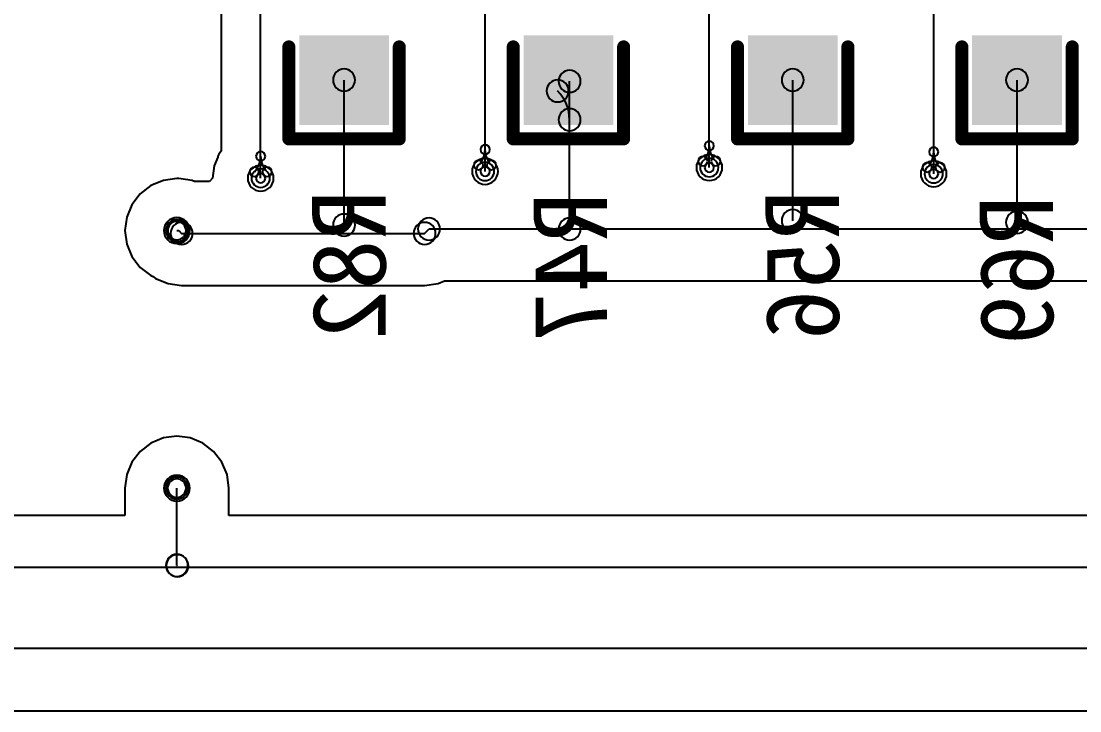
# Model space of a CAD drawing. Header units: inches. Extents: x 32166 to 66782, y 2386 to 7162.
# Drawn here: x 33123.7 to 33238.8, y 3232.1 to 3307 of the extents above; entities that cross this region are included whole.
import ezdxf

# ---------------------------------------------------------------- set-up
doc = ezdxf.new("R2010")
doc.units = ezdxf.units.IN
doc.header["$LTSCALE"] = 0.64311
doc.header["$MEASUREMENT"] = 0
for name, color, linetype in [('BOTTOMLAYER', 5, 'CONTINUOUS'), ('BOTTOMOVERLAY', 54, 'CONTINUOUS'), ('BOTTOMPASTE', 16, 'CONTINUOUS'), ('BOTTOMSOLDER', 6, 'CONTINUOUS'), ('KEEPOUTLAYER', 6, 'CONTINUOUS'), ('MULTILAYER', 9, 'CONTINUOUS')]:
    doc.layers.add(name, color=color, linetype=linetype)
doc.styles.get("Standard").update_dxf_attribs({"font": 'txt', "width": 0.8})

msp = doc.modelspace()

# ---------------------------------------------------------------- linework, layer by layer
at = {"layer": 'BOTTOMLAYER'}
for p, q in [((33149.77, 3289.96), (33149.77, 3330.79)), ((33174.16, 3290.7), (33174.16, 3330.79)), ((33198.54, 3291.11), (33198.54, 3330.79)), ((33222.93, 3290.44), (33222.93, 3330.79)), ((33145.48, 3323.45), (33145.48, 3292.9)), ((33158.84, 3284.86), (33158.84, 3300.63)), ((33183.35, 3284.44), (33183.35, 3300.5)), ((33207.61, 3285.34), (33207.61, 3300.63)), ((33231.99, 3285.16), (33231.99, 3300.63)), ((33145.23, 3292.58), (33145.13, 3292.34)), ((33145.48, 3292.9), (33145.23, 3292.58)), ((33144.71, 3291.32), (33144.53, 3289.96)), ((33145.1, 3292.26), (33144.71, 3291.32)), ((33145.11, 3292.3), (33145.1, 3292.26)), ((33145.13, 3292.34), (33145.11, 3292.3)), ((33137.84, 3289.15), (33136.67, 3288.25)), ((33139.2, 3289.71), (33137.84, 3289.15)), ((33140.66, 3289.91), (33139.2, 3289.71)), ((33140.87, 3289.91), (33140.66, 3289.91)), ((33142.33, 3289.71), (33140.87, 3289.91)), ((33142.58, 3289.61), (33142.33, 3289.71)), ((33144.22, 3289.61), (33142.58, 3289.61)), ((33144.53, 3289.96), (33144.22, 3289.61)), ((33136.67, 3288.25), (33135.77, 3287.08)), ((33135.77, 3287.08), (33135.21, 3285.72)), ((33135.21, 3285.72), (33135.01, 3284.26)), ((33167.59, 3283.96), (33168.07, 3284.44)), ((33168.07, 3284.44), (33183.35, 3284.44)), ((33183.35, 3284.44), (33326.21, 3284.44)), ((33135.01, 3284.26), (33135.21, 3282.8)), ((33140.66, 3284.26), (33140.87, 3284.26)), ((33140.87, 3284.26), (33141.17, 3283.96)), ((33141.17, 3283.96), (33167.59, 3283.96)), ((33135.21, 3282.8), (33135.77, 3281.43)), ((33135.77, 3281.43), (33136.67, 3280.26)), ((33136.67, 3280.26), (33137.84, 3279.37)), ((33137.84, 3279.37), (33138.1, 3279.26)), ((33138.1, 3279.26), (33138.34, 3279.07)), ((33138.34, 3279.07), (33139.71, 3278.51)), ((33169.05, 3278.51), (33169.74, 3278.79)), ((33169.74, 3278.79), (33326.21, 3278.79)), ((33139.71, 3278.51), (33141.17, 3278.31)), ((33141.17, 3278.31), (33167.59, 3278.31)), ((33167.59, 3278.31), (33169.05, 3278.51)), ((33139.2, 3261.73), (33137.84, 3261.17)), ((33140.66, 3261.92), (33139.2, 3261.73)), ((33142.12, 3261.73), (33140.66, 3261.92)), ((33143.49, 3261.17), (33142.12, 3261.73)), ((33136.67, 3260.27), (33135.77, 3259.1)), ((33137.84, 3261.17), (33136.67, 3260.27)), ((33144.66, 3260.27), (33143.49, 3261.17)), ((33145.55, 3259.1), (33144.66, 3260.27)), ((33135.77, 3259.1), (33135.21, 3257.74)), ((33146.12, 3257.74), (33145.55, 3259.1)), ((33135.21, 3257.74), (33135.01, 3256.27)), ((33146.31, 3256.27), (33146.12, 3257.74)), ((33135.01, 3256.27), (33135.01, 3253.31)), ((33140.66, 3247.87), (33140.66, 3256.27)), ((33146.31, 3253.31), (33146.31, 3256.27)), ((33135.01, 3253.31), (32659.93, 3253.31)), ((34016.74, 3253.31), (33146.31, 3253.31)), ((32657.59, 3247.67), (34217.27, 3247.67)), ((33140.66, 3247.87), (33140.71, 3247.83)), ((32645.85, 3238.87), (34227.03, 3238.87))]:
    msp.add_line(p, q, dxfattribs=at)
for centre, radius, start, end in [((33158.84, 3300.63), 1.2, 0, 180), ((33183.35, 3300.5), 1.2, 0, 180), ((33207.61, 3300.63), 1.2, 0, 180), ((33231.99, 3300.63), 1.2, 0, 180), ((33158.84, 3300.63), 1.2, 180, 0), ((33182.05, 3299.45), 1.2, 0, 180), ((33183.35, 3300.5), 1.2, 180, 0), ((33207.61, 3300.63), 1.2, 180, 0), ((33231.99, 3300.63), 1.2, 180, 0), ((33182.05, 3299.45), 1.2, 180, 0), ((33178.9, 3296.31), 4.44, 360, 45), ((33183.35, 3296.31), 1.2, 0, 180), ((33183.35, 3296.31), 1.2, 180, 0), ((33174.16, 3293.07), 0.508, 0, 180), ((33174.16, 3293.07), 0.508, 0, 180), ((33198.54, 3293.49), 0.508, 0, 180), ((33198.54, 3293.49), 0.508, 0, 180), ((33149.77, 3292.34), 0.508, 0, 180), ((33149.77, 3292.34), 0.508, 0, 180), ((33171.78, 3293.07), 2.38, 314.9996, 359.9996), ((33174.16, 3293.07), 0.508, 180, 0), ((33174.16, 3293.07), 0.508, 180, 0), ((33176.53, 3293.07), 2.38, 180.0004, 225.0004), ((33196.17, 3293.49), 2.38, 314.9996, 359.9996), ((33198.54, 3293.49), 0.508, 180, 0), ((33198.54, 3293.49), 0.508, 180, 0), ((33200.92, 3293.49), 2.38, 180.0004, 225.0004), ((33220.55, 3292.82), 2.38, 314.9996, 359.9996), ((33222.93, 3292.82), 0.508, 0, 180), ((33222.93, 3292.82), 0.508, 0, 180), ((33222.93, 3292.82), 0.508, 180, 0), ((33222.93, 3292.82), 0.508, 180, 0), ((33225.3, 3292.82), 2.38, 180.0004, 225.0004), ((33147.4, 3292.34), 2.38, 314.9996, 359.9996), ((33149.77, 3292.34), 0.508, 180, 0), ((33149.77, 3292.34), 0.508, 180, 0), ((33152.15, 3292.34), 2.38, 180.0004, 225.0004), ((33173.46, 3291.39), 0.508, 0, 180), ((33173.46, 3291.39), 0.508, 180, 0), ((33174.16, 3290.7), 1, 0, 180), ((33174.85, 3291.39), 0.508, 0, 180), ((33174.85, 3291.39), 0.508, 180, 0), ((33197.85, 3291.81), 0.508, 0, 180), ((33197.85, 3291.81), 0.508, 180, 0), ((33198.54, 3291.11), 1, 0, 180), ((33198.54, 3291.11), 0.508, 0, 180), ((33199.24, 3291.81), 0.508, 0, 180), ((33199.24, 3291.81), 0.508, 180, 0), ((33222.23, 3291.14), 0.508, 0, 180), ((33222.93, 3290.44), 1, 0, 180), ((33223.62, 3291.14), 0.508, 0, 180), ((33149.08, 3290.66), 0.508, 0, 180), ((33149.08, 3290.66), 0.508, 180, 0), ((33149.77, 3289.96), 1, 0, 180), ((33149.77, 3289.96), 0.508, 0, 180), ((33150.47, 3290.66), 0.508, 0, 180), ((33150.47, 3290.66), 0.508, 180, 0), ((33174.16, 3290.7), 1, 180, 0), ((33174.16, 3290.7), 0.508, 0, 180), ((33174.16, 3290.7), 0.508, 180, 0), ((33198.54, 3291.11), 1, 180, 0), ((33198.54, 3291.11), 0.508, 180, 0), ((33222.23, 3291.14), 0.508, 180, 0), ((33222.93, 3290.44), 1, 180, 0), ((33222.93, 3290.44), 0.508, 0, 180), ((33222.93, 3290.44), 0.508, 180, 0), ((33223.62, 3291.14), 0.508, 180, 0), ((33149.77, 3289.96), 1, 180, 0), ((33149.77, 3289.96), 0.508, 180, 0), ((33158.84, 3284.86), 1.2, 0, 180), ((33168.07, 3284.44), 1.2, 0, 180), ((33168.07, 3284.44), 1.2, 0, 180), ((33183.35, 3284.44), 1.2, 0, 180), ((33183.35, 3284.44), 1.2, 0, 180), ((33183.35, 3284.44), 1.2, 0, 180), ((33207.61, 3285.34), 1.2, 0, 180), ((33231.99, 3285.16), 1.2, 0, 180), ((33140.66, 3284.26), 1.2, 0, 180), ((33140.66, 3284.26), 1, 0, 180), ((33140.87, 3284.26), 1.2, 0, 180), ((33140.87, 3284.26), 1.2, 0, 180), ((33141.17, 3283.96), 1.2, 0, 180), ((33141.17, 3283.96), 1.2, 0, 180), ((33158.84, 3284.86), 1.2, 180, 0), ((33167.59, 3283.96), 1.2, 0, 180), ((33167.59, 3283.96), 1.2, 0, 180), ((33168.07, 3284.44), 1.2, 180, 0), ((33168.07, 3284.44), 1.2, 180, 0), ((33183.35, 3284.44), 1.2, 180, 0), ((33183.35, 3284.44), 1.2, 180, 0), ((33183.35, 3284.44), 1.2, 180, 0), ((33207.61, 3285.34), 1.2, 180, 0), ((33231.99, 3285.16), 1.2, 180, 0), ((33140.66, 3284.26), 1.2, 180, 0), ((33140.66, 3284.26), 1, 180, 0), ((33140.87, 3284.26), 1.2, 180, 0), ((33140.87, 3284.26), 1.2, 180, 0), ((33141.17, 3283.96), 1.2, 180, 0), ((33141.17, 3283.96), 1.2, 180, 0), ((33167.59, 3283.96), 1.2, 180, 0), ((33167.59, 3283.96), 1.2, 180, 0), ((33140.66, 3256.27), 1.2, 0, 180), ((33140.66, 3256.27), 1, 0, 180), ((33140.66, 3256.27), 1.2, 180, 0), ((33140.66, 3256.27), 1, 180, 0), ((33140.66, 3247.87), 1.2, 0, 180), ((33140.66, 3247.87), 1.2, 0, 180), ((33140.71, 3247.83), 1.2, 0, 180), ((33140.66, 3247.87), 1.2, 180, 0), ((33140.66, 3247.87), 1.2, 180, 0), ((33140.71, 3247.83), 1.2, 180, 0)]:
    msp.add_arc(centre, radius, start, end, dxfattribs=at)
for points in [[(33162.9, 3296.56), (33162.9, 3304.69), (33154.77, 3296.56), (33154.77, 3304.69)], [(33187.29, 3296.56), (33187.29, 3304.69), (33179.16, 3296.56), (33179.16, 3304.69)], [(33211.67, 3296.56), (33211.67, 3304.69), (33203.54, 3296.56), (33203.54, 3304.69)], [(33236.05, 3296.56), (33236.05, 3304.69), (33227.93, 3296.56), (33227.93, 3304.69)]]:
    msp.add_solid(points, dxfattribs=at)
at = {"layer": 'BOTTOMOVERLAY', "const_width": 1.42}
for points in [[(33152.84, 3294.23), (33152.84, 3304.23)], [(33164.84, 3294.23), (33164.84, 3304.23)], [(33177.22, 3294.23), (33177.22, 3304.23)], [(33189.22, 3294.23), (33189.22, 3304.23)], [(33201.61, 3294.23), (33201.61, 3304.23)], [(33213.61, 3294.23), (33213.61, 3304.23)], [(33225.99, 3294.23), (33225.99, 3304.23)], [(33237.99, 3294.23), (33237.99, 3304.23)], [(33152.84, 3294.23), (33164.84, 3294.23)], [(33177.22, 3294.23), (33189.22, 3294.23)], [(33201.61, 3294.23), (33213.61, 3294.23)], [(33225.99, 3294.23), (33237.99, 3294.23)]]:
    msp.add_lwpolyline(points, dxfattribs=at)
at = {"layer": 'BOTTOMOVERLAY', "const_width": 0.711}
for points in [[(33153.19, 3304.23, 1), (33152.48, 3304.23, 1)], [(33165.19, 3304.23, 1), (33164.48, 3304.23, 1)], [(33177.58, 3304.23, 1), (33176.87, 3304.23, 1)], [(33189.58, 3304.23, 1), (33188.87, 3304.23, 1)], [(33201.96, 3304.23, 1), (33201.25, 3304.23, 1)], [(33213.96, 3304.23, 1), (33213.25, 3304.23, 1)], [(33226.35, 3304.23, 1), (33225.64, 3304.23, 1)], [(33238.35, 3304.23, 1), (33237.64, 3304.23, 1)], [(33153.19, 3294.23, 1), (33152.48, 3294.23, 1)], [(33153.19, 3294.23, 1), (33152.48, 3294.23, 1)], [(33165.19, 3294.23, 1), (33164.48, 3294.23, 1)], [(33165.19, 3294.23, 1), (33164.48, 3294.23, 1)], [(33177.58, 3294.23, 1), (33176.87, 3294.23, 1)], [(33177.58, 3294.23, 1), (33176.87, 3294.23, 1)], [(33189.58, 3294.23, 1), (33188.87, 3294.23, 1)], [(33189.58, 3294.23, 1), (33188.87, 3294.23, 1)], [(33201.96, 3294.23, 1), (33201.25, 3294.23, 1)], [(33201.96, 3294.23, 1), (33201.25, 3294.23, 1)], [(33213.96, 3294.23, 1), (33213.25, 3294.23, 1)], [(33213.96, 3294.23, 1), (33213.25, 3294.23, 1)], [(33226.35, 3294.23, 1), (33225.64, 3294.23, 1)], [(33226.35, 3294.23, 1), (33225.64, 3294.23, 1)], [(33238.35, 3294.23, 1), (33237.64, 3294.23, 1)], [(33238.35, 3294.23, 1), (33237.64, 3294.23, 1)]]:
    msp.add_lwpolyline(points, format="xyb", close=True, dxfattribs=at)
at = {"layer": 'BOTTOMPASTE'}
for points in [[(33162.9, 3296.56), (33162.9, 3304.69), (33154.77, 3296.56), (33154.77, 3304.69)], [(33187.29, 3296.56), (33187.29, 3304.69), (33179.16, 3296.56), (33179.16, 3304.69)], [(33211.67, 3296.56), (33211.67, 3304.69), (33203.54, 3296.56), (33203.54, 3304.69)], [(33236.05, 3296.56), (33236.05, 3304.69), (33227.93, 3296.56), (33227.93, 3304.69)]]:
    msp.add_solid(points, dxfattribs=at)
at = {"layer": 'BOTTOMSOLDER'}
for centre, start, end in [((33198.54, 3291.11), 0, 180), ((33149.77, 3289.96), 0, 180), ((33174.16, 3290.7), 0, 180), ((33222.93, 3290.44), 0, 180), ((33174.16, 3290.7), 180, 0), ((33198.54, 3291.11), 180, 0), ((33222.93, 3290.44), 180, 0), ((33149.77, 3289.96), 180, 0), ((33140.66, 3284.26), 0, 180), ((33140.66, 3284.26), 180, 0), ((33140.66, 3256.27), 0, 180), ((33140.66, 3256.27), 180, 0)]:
    msp.add_arc(centre, 1.41, start, end, dxfattribs=at)
for points in [[(33163.72, 3295.75), (33163.72, 3305.5), (33153.96, 3295.75), (33153.96, 3305.5)], [(33188.1, 3295.75), (33188.1, 3305.5), (33178.35, 3295.75), (33178.35, 3305.5)], [(33212.48, 3295.75), (33212.48, 3305.5), (33202.73, 3295.75), (33202.73, 3305.5)], [(33236.87, 3295.75), (33236.87, 3305.5), (33227.11, 3295.75), (33227.11, 3305.5)]]:
    msp.add_solid(points, dxfattribs=at)
at = {"layer": 'KEEPOUTLAYER'}
msp.add_line((32499.27, 3232.07), (34258.55, 3232.07), dxfattribs=at)
at = {"layer": 'MULTILAYER'}
for centre, start, end in [((33174.16, 3290.7), 0, 180), ((33198.54, 3291.11), 0, 180), ((33222.93, 3290.44), 0, 180), ((33149.77, 3289.96), 0, 180), ((33174.16, 3290.7), 180, 0), ((33198.54, 3291.11), 180, 0), ((33222.93, 3290.44), 180, 0), ((33149.77, 3289.96), 180, 0), ((33140.66, 3284.26), 0, 180), ((33140.66, 3284.26), 180, 0), ((33140.66, 3256.27), 0, 180), ((33140.66, 3256.27), 180, 0)]:
    msp.add_arc(centre, 1, start, end, dxfattribs=at)

# ---------------------------------------------------------------- texts
at = {"layer": 'BOTTOMOVERLAY', "text_generation_flag": 2}
for s, p in [('R82', (33163.35, 3288.71)), ('R56', (33212.63, 3288.71)), ('R47', (33187.43, 3288.47)), ('R69', (33235.91, 3288.15))]:
    msp.add_text(s, height=8, rotation=90, dxfattribs=at).set_placement(p)

doc.saveas('drawing.dxf')
